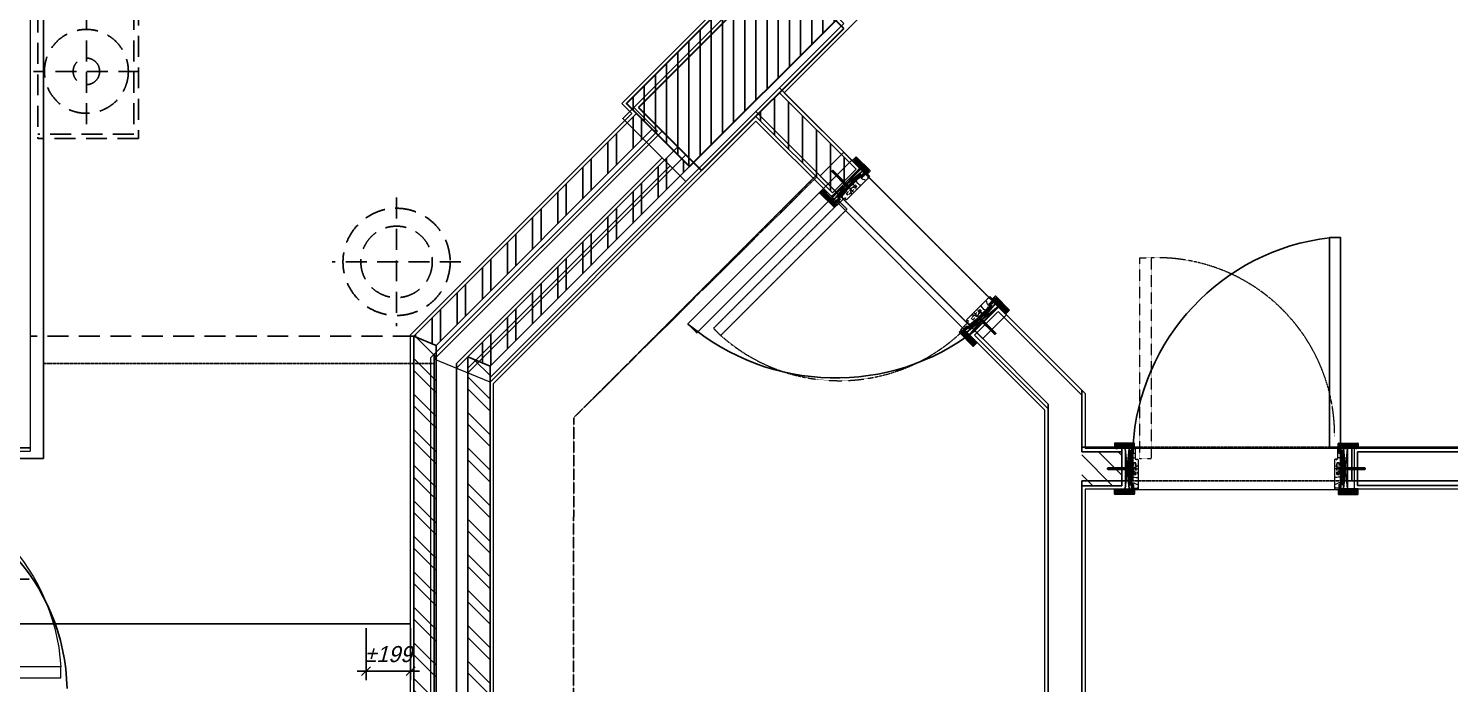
# Model space of a CAD drawing. Header units: millimetres. Extents: x 186805 to 449048, y 2167 to 51540.
# Drawn here: x 411710 to 418075, y 40375 to 43309 of the extents above; entities that cross this region are included whole.
import ezdxf

# ---------------------------------------------------------------- set-up
doc = ezdxf.new("R2010")
doc.units = ezdxf.units.MM
for name, pattern in [('BC$0$HIDDEN2', [0.1875, 0.125, -0.0625]), ('BD$0$DASHDOT2', [0.5, 0.25, -0.125, 0, -0.125]), ('BD$0$HIDDEN', [0.375, 0.25, -0.125]), ('DASHDOT2', [0.5, 0.25, -0.125, 0, -0.125]), ('HIDDEN', [0.375, 0.25, -0.125]), ('HIDDEN2', [0.1875, 0.125, -0.0625])]:
    doc.linetypes.add(name, pattern=pattern)
doc.layers.get('0').update_dxf_attribs({"linetype": 'CONTINUOUS'})
doc.layers.get('Defpoints').update_dxf_attribs({"linetype": 'CONTINUOUS'})
for name, color, linetype, lineweight in [('0-60x60-C', 3, 'CONTINUOUS', 13), ('0-AKL-P1 TILES', 8, 'CONTINUOUS', 13), ('0-akl-plasterline', 9, 'CONTINUOUS', 13), ('3117.NEW ID XR$0$BB$0$A-HATCH', 8, 'CONTINUOUS', 5), ('3117.NEW ID XR$0$BD$0$a-conc', 6, 'CONTINUOUS', 30), ('ARCHITRAVE', 2, 'CONTINUOUS', 13), ('BD$0$a-door', 8, 'CONTINUOUS', 9), ('BD$0$A-EQPM_ABOVE', 8, 'BD$0$DASHDOT2', 5), ('Cabinet', 2, 'CONTINUOUS', 5), ('Countertop', 3, 'CONTINUOUS', 13), ('LINE .05 P.05', 11, 'CONTINUOUS', 5), ('wall', 4, 'CONTINUOUS', 25)]:
    doc.layers.add(name, color=color, linetype=linetype, lineweight=lineweight)
for name, color, linetype in [('0-AKL-P1TILES', 8, 'CONTINUOUS'), ('3117.NEW ID XR$0$a-conc', 140, 'CONTINUOUS'), ('3117.NEW ID XR$0$A-HATCH', 8, 'CONTINUOUS'), ('3117.NEW ID XR$0$BF$0$a-conc', 6, 'CONTINUOUS'), ('A-ABOV', 1, 'HIDDEN2'), ('A-ABOVE DOOR', 1, 'HIDDEN2'), ('A-CONC-BLDG', 6, 'CONTINUOUS'), ('a-door', 4, 'CONTINUOUS'), ('A-EQPM_ABOVE', 1, 'DASHDOT2'), ('a-wall', 140, 'CONTINUOUS'), ('BC-A-ABOV', 8, 'BC$0$HIDDEN2'), ('BC-A-HATCH', 8, 'CONTINUOUS'), ('BC-A-wall', 6, 'CONTINUOUS'), ('BC-dim', 1, 'CONTINUOUS'), ('HATCH', 8, 'CONTINUOUS'), ('STEEL', 8, 'CONTINUOUS')]:
    doc.layers.add(name, color=color, linetype=linetype)
doc.styles.add('SITE SURVEY ROOM$0$SITE SURVEY ROOM$0$GEN-2F-FL-01-7$0$GEN-2F-FL-01-6$0$ELYSEE-STAR-2F-LAYOUT-FINAL-(REV-5)$0$ELYSEE-STAR-2F-LAYOUT-FINAL$0$STYLE1', font='archd.shx', dxfattribs={"oblique": 15})
doc.dimstyles.new('STANDARD-1', dxfattribs={"dimscale": 40, "dimtxt": 1.8, "dimasz": 1, "dimexe": 1, "dimexo": 0.5, "dimgap": 1, "dimtad": 1, "dimdec": 0, "dimrnd": 0.1, "dimzin": 3, "dimdsep": 46, "dimtxsty": 'SITE SURVEY ROOM$0$SITE SURVEY ROOM$0$GEN-2F-FL-01-7$0$GEN-2F-FL-01-6$0$ELYSEE-STAR-2F-LAYOUT-FINAL-(REV-5)$0$ELYSEE-STAR-2F-LAYOUT-FINAL$0$STYLE1', "dimblk": 'SITE SURVEY ROOM$0$SITE SURVEY ROOM$0$GEN-2F-FL-01-7$0$GEN-2F-FL-01-6$0$ELYSEE-STAR-2F-LAYOUT-FINAL-(REV-5)$0$ELYSEE-STAR-2F-LAYOUT-FINAL$0$_OBLIQUE', "dimcen": 2, "dimclrd": 1, "dimclre": 1, "dimclrt": 3, "dimadec": 0, "dimazin": 0, "dimtfac": 1, "dimtdec": 0, "dimtix": 1, "dimtmove": 2, "dimatfit": 3, "dimldrblk": 'ARCHTICK', "dimfxl": 1, "dimtolj": 1, "dimtzin": 3, "dimarcsym": 0})
pattern_1 = [(270, (-189031.63, 11508.82), (-112.5, -2e-14), []), (270, (-188994.13, 11471.32), (-112.5, -2e-14), [])]

# ---------------------------------------------------------------- blocks, each defined once
blk = doc.blocks.new('A$C7C4A1575')
at = {"layer": 'A-ABOV', "color": 8}
blk.add_line((35495.1, 9723.8), (37245.1, 9723.8), dxfattribs=at)
at = {"layer": 'A-ABOVE DOOR', "color": 8}
for p, q in [((31386, 10248.7), (32416, 10248.7)), ((32416, 10098.7), (31386, 10098.7)), ((33038.2, 9612.4), (33766.5, 8884.1)), ((33660.5, 8778), (32932.1, 9506.4))]:
    blk.add_line(p, q, dxfattribs=at)
at = {"layer": 'A-CONC-BLDG', "color": 8}
blk.add_lwpolyline([(33661.2, 8202), (33944.1, 7919.2), (34651.2, 8626.3), (34368.3, 8909.2)], close=True, dxfattribs=at)
at = {"layer": 'a-door', "color": 8}
for p, q in [((32366, 10098.7), (32366, 10248.7)), ((32366, 10248.7), (32416, 10248.7))]:
    blk.add_line(p, q, dxfattribs=at)
for points in [[(31386, 10098.7), (31436, 10098.7), (31436, 10248.7), (31386, 10248.7)], [(32416, 10098.7), (32366, 10098.7)], [(33038.2, 9612.4), (33073.6, 9577.1), (32967.5, 9471), (32932.1, 9506.4)], [(33766.5, 8884.1), (33731.2, 8919.5), (33625.1, 8813.4), (33660.5, 8778)]]:
    blk.add_lwpolyline(points, dxfattribs=at)
for points in [[(31436, 10098.7), (31436, 9160.4), (31486, 9160.4), (31486, 10098.7)], [(33731.2, 8919.5), (34358.7, 9547), (34319, 9586.8), (33691.4, 8959.2)]]:
    blk.add_lwpolyline(points, close=True, dxfattribs=at)
at = {"layer": 'a-door', "color": 8, "lineweight": -3}
blk.add_arc((38049, 11195.9), 909.6, 181.00432, 266.60367, dxfattribs=at)
at = {"layer": 'a-door', "color": 8}
for centre, radius, start, end in [((31367.9, 10153.4), 999.6, 276.78561, 356.86626), ((33697.4, 8762.5), 1026.1, 49.87395, 127.44696)]:
    blk.add_arc(centre, radius, start, end, dxfattribs=at)
at = {"layer": 'a-wall', "color": 8}
for p, q in [((35345.1, 9744.5), (35345.1, 14200)), ((35395.1, 9723.8), (35395.1, 14200)), ((32595.1, 10248.7), (32595.1, 11350)), ((35495.1, 9682.4), (35495.1, 11350)), ((32745.1, 11300), (32745.1, 9905.5)), ((31386, 10248.7), (30546, 10248.7)), ((31386, 10098.7), (31386, 10248.7)), ((32416, 10248.7), (32595.1, 10248.7)), ((32416, 10098.7), (32416, 10248.7)), ((37995.1, 10150), (37245.1, 10150)), ((37245.1, 10150), (37245.1, 5600)), ((30608.1, 10098.7), (31386, 10098.7)), ((32416, 10098.7), (32595.1, 10098.7)), ((32595.1, 9843.4), (32595.1, 10098.7)), ((32745.1, 9905.5), (33038.2, 9612.4)), ((32932.1, 9506.4), (32595.1, 9843.4)), ((34368.3, 8909.2), (35245.1, 9785.9)), ((34439, 8838.4), (35345.1, 9744.5)), ((34474.4, 8803.1), (35395.1, 9723.8)), ((34545.1, 8732.4), (35495.1, 9682.4)), ((32932.1, 9506.4), (33038.2, 9612.4)), ((33766.5, 8884.1), (33660.5, 8778)), ((33766.5, 8884.1), (34054.9, 8595.7)), ((33948.8, 8489.7), (33660.5, 8778))]:
    blk.add_line(p, q, dxfattribs=at)
blk.add_lwpolyline([(35245.1, 14200), (35245.1, 11400), (34675.1, 11400), (34675.1, 11300), (35245.1, 11300), (35245.1, 9785.9)], dxfattribs=at)
blk = doc.blocks.new('A$C32DD6ECA')
at = {"layer": '0-60x60-C', "color": 16, "xscale": 0.04183124983683228, "yscale": 0.04183124983683228, "zscale": 0.04183124983683228, "rotation": 180}
blk.add_blockref('A$C7C4A1575', (4397.08, 2202.64), dxfattribs=at)
blk = doc.blocks.new('AR 80')
at = {"layer": 'HATCH'}
h = blk.add_hatch(dxfattribs=at)
h.set_pattern_fill('ANSI31', color=256, scale=10, style=0)
h.set_pattern_definition([(45, (-12340.925, 32530.051), (-0.883883476, 0.883883476), [])])
h.paths.add_polyline_path([(4, 38, 0.414214), (2, 40), (0, 40), (0, 0), (4, 0)])
at = {"color": 8, "lineweight": 0}
for p, q in [((-68, 22), (-68, 35)), ((-65, 25), (-65, 35)), ((-62, 25), (-62, 35)), ((-59, 25), (-59, 35)), ((-56, 25), (-56, 35)), ((-53, 25), (-53, 35)), ((-50, 25), (-50, 35)), ((-47, 25), (-47, 35)), ((-44, 25), (-44, 35)), ((-41, 25), (-41, 35)), ((-38, 25), (-38, 35)), ((-35, 25), (-35, 35)), ((-32, 25), (-32, 35)), ((-29, 25), (-29, 35)), ((-26, 25), (-26, 35)), ((-23, 25), (-23, 35)), ((-20, 25), (-20, 35)), ((-17, 25), (-17, 35)), ((-14, 25), (-14, 35)), ((-11, 25), (-11, 35)), ((-8, 22), (-8, 35))]:
    blk.add_line(p, q, dxfattribs=at)
for points in [[(-76, 37.1), (-74.7, 38.3), (-72, 39.1), (-69.7, 40)], [(-54.9, 35), (-54.4, 37.7), (-50.8, 38.9), (-47.7, 40)], [(-48.5, 35), (-48, 37.7), (-44.4, 38.9), (-41.3, 40)], [(-40.5, 35), (-39.9, 37.7), (-36.4, 38.9), (-33.3, 40)], [(-31.9, 35), (-31.4, 37.7), (-27.8, 38.9), (-24.8, 40)], [(-24.8, 35), (-24.2, 37.7), (-20.7, 38.9), (-17.6, 40)], [(-18.2, 35), (-17.1, 37.4), (-13.7, 38.7), (-10.9, 40)], [(-9.1, 35), (-7.8, 37.1), (-4.1, 37.5), (0, 38)]]:
    blk.add_open_spline(points, degree=3, dxfattribs=at)
for points, knots in [([(-76, 26.2), (-75.6, 26.5), (-74.7, 27.4), (-75.2, 29.2), (-75.8, 30.2), (-76, 30.5)], [6.729778, 6.729778, 6.729778, 6.729778, 8.215768, 10.688327, 11.549207, 11.549207, 11.549207, 11.549207]), ([(-74.9, 22), (-74.2, 24.5), (-73.4, 27.1), (-71.1, 28.2), (-71, 28.3)], [0, 0, 0, 0, 7.053165, 7.433194, 7.433194, 7.433194, 7.433194]), ([(-66.3, 35), (-66.3, 35.4), (-66, 37.6), (-64.2, 38.9), (-62.7, 40)], [16.853998, 16.853998, 16.853998, 16.853998, 17.952207, 23.173431, 23.173431, 23.173431, 23.173431]), ([(-59.6, 35), (-59.7, 35.2), (-60.3, 36.4), (-62.6, 39.2), (-58.5, 39.7), (-55.6, 40)], [12.972853, 12.972853, 12.972853, 12.972853, 13.668774, 16.268313, 22.1908, 22.1908, 22.1908, 22.1908])]:
    blk.add_open_spline(points, degree=3, knots=knots, dxfattribs=at)
at = {"layer": 'ARCHITRAVE'}
for p, q in [((-76, 38), (-76, 22)), ((-76, 22), (-66, 22)), ((0, 40), (-74, 40)), ((-71, 22), (-71, 35)), ((-71, 35), (-5, 35)), ((-66, 22), (-66, 25)), ((-66, 25), (-10, 25)), ((-10, 25), (-10, 22)), ((-10, 22), (0, 22)), ((-5, 35), (-5, 22)), ((-5, 22), (-5, 35)), ((0, 22), (0, 40))]:
    blk.add_line(p, q, dxfattribs=at)
blk.add_lwpolyline([(0, 0), (4, 0), (4, 38, 0.414214), (2, 40), (0, 40)], format="xyb", close=True, dxfattribs=at)
blk.add_arc((-74, 38), 2, 90, 180, dxfattribs=at)
blk = doc.blocks.new('MB')
at = {"layer": 'STEEL'}
h = blk.add_hatch(dxfattribs=at)
h.set_pattern_fill('ANSI37', color=256, scale=20, style=0)
h.set_pattern_definition([(45, (-676.0703, -119.304), (-1.767767, 1.767767), []), (135, (-676.0703, -119.304), (-1.767767, -1.767767), [])])
edge = h.paths.add_edge_path()
edge.add_arc((2.5, 18.4), 2.5, 0, 180)
edge.add_arc((2.5, 18.4), 2.5, 0, 180, ccw=False)
edge = h.paths.add_edge_path()
edge.add_arc((2.5, -18.4), 2.5, 180, 360)
edge.add_line((5, 18.4), (5, -18.4))
edge.add_line((0, 18.4), (0, -18.4))
for p, q in [((0, 18.4), (0, -18.4)), ((5, 18.4), (5, -18.4))]:
    blk.add_line(p, q, dxfattribs=at)
for centre, start, end in [((2.5, 18.4), 0, 180), ((2.5, 18.4), 0, 180), ((2.5, -18.4), 180, 0)]:
    blk.add_arc(centre, 2.5, start, end, dxfattribs=at)
blk = doc.blocks.new('WP.2')
at = {"lineweight": 0}
h = blk.add_hatch(dxfattribs=at)
h.set_pattern_fill('LINE', color=8, scale=25, angle=90, style=0)
h.set_pattern_definition([(270, (1452.1806, -38810.5845), (3.125, -6e-16), [])])
h.paths.add_polyline_path([(18.4, 2.1), (18.4, -1.9), (67.5, -1.9), (67.5, 2.1)])
h = blk.add_hatch(dxfattribs=at)
h.set_pattern_fill('LINE', color=8, scale=25, angle=90, style=0)
h.set_pattern_definition([(270, (1477.088, -38810.5845), (3.125, -6e-16), [])])
h.paths.add_polyline_path([(43.3, 2.1), (43.3, -1.9), (92.4, -1.9), (92.4, 2.1)])
for p, q in [((-4.5, 4.5), (-4.5, -4.5)), ((-3.3, 4.5), (-4.5, 4.5)), ((-1, 6.5), (-2.3, 6.5)), ((-2.3, 6.5), (-2.3, -6.5)), ((-2.3, -3.5), (-2.3, 3.5)), ((0, -5.5), (0, 5.5)), ((94.6, 4), (0, 4)), ((94.6, 4), (96.6, 2)), ((96.6, -2), (96.6, 2)), ((-3.3, -4.5), (-4.5, -4.5)), ((-1, -6.5), (-2.3, -6.5)), ((94.6, -4), (0, -4)), ((96.6, -2), (94.6, -4))]:
    blk.add_line(p, q)
at = {"color": 8, "lineweight": 0}
for p, q in [((90.4, 2.1), (-2.3, 2.1)), ((7, -1.9), (7, 2.1)), ((18.4, -1.9), (18.4, 2.1)), ((96.3, 0.1), (90.4, 2.1)), ((96.3, 0.1), (90.4, -1.9)), ((90.4, -1.9), (-2.3, -1.9))]:
    blk.add_line(p, q, dxfattribs=at)
for centre, start, end in [((-3.3, 3.5), 0, 90), ((-1, 5.5), 0, 90), ((-3.3, -3.5), 270, 0), ((-1, -5.5), 270, 0)]:
    blk.add_arc(centre, 1, start, end)
blk = doc.blocks.new('FR 185')
at = {"layer": 'ARCHITRAVE'}
for p, q in [((0, 152), (0, 185)), ((0, 185), (5, 185)), ((2.5, 152), (0, 152)), ((0, 114), (0, 147)), ((0, 147), (2.5, 147)), ((2.5, 147), (2.5, 152)), ((5, 185), (5, 161)), ((5, 161), (9, 161)), ((9, 161), (9, 185)), ((9, 185), (15, 185)), ((17, 183), (17, 137)), ((19, 135), (20.8, 135)), ((20.8, 135), (20.8, 134)), ((20.8, 134), (20.8, 132)), ((22.9, 132), (20.8, 132)), ((22.9, 135), (22.9, 133)), ((22.9, 135), (28, 135)), ((22.9, 133), (22.9, 132)), ((30, 133), (30, 2)), ((2.5, 114), (0, 114)), ((0, 76), (0, 109)), ((0, 109), (2.5, 109)), ((0, 92.5), (30, 92.5)), ((2.5, 76), (0, 76)), ((0, 38), (0, 71)), ((0, 71), (2.5, 71)), ((2.5, 109), (2.5, 114)), ((2.5, 71), (2.5, 76)), ((2.5, 38), (0, 38)), ((0, 33), (2.5, 33)), ((0, 0), (0, 33)), ((5, 0), (0, 0)), ((2.5, 33), (2.5, 38)), ((9, 24), (5, 24)), ((5, 24), (5, 0)), ((9, 0), (9, 24)), ((28, 0), (9, 0))]:
    blk.add_line(p, q, dxfattribs=at)
for centre, start, end in [((15, 183), 0, 90), ((19, 137), 180, 270), ((28, 133), 0, 90), ((28, 2), 270, 0)]:
    blk.add_arc(centre, 2, start, end, dxfattribs=at)
at = {"layer": 'HATCH', "linetype": 'HIDDEN', "ltscale": 50}
blk.add_lwpolyline([(10, 66), (20, 66), (20, 119), (10, 119)], close=True, dxfattribs=at)
at = {"layer": 'HATCH', "color": 8, "lineweight": 0}
for points in [[(0, 145.1), (0.9, 145.7), (1.6, 146.3), (2.1, 147)], [(9, 181.8), (10.4, 182.4), (14.3, 182.8), (17, 183.2)], [(9, 162.2), (10.9, 162.2), (13.4, 161.7), (17, 160.5)]]:
    blk.add_open_spline(points, degree=3, dxfattribs=at)
for points, knots in [([(0.2, 169), (1.5, 169.2), (4.3, 169.8), (4.8, 173), (5, 174.9)], [16.677849, 16.677849, 16.677849, 16.677849, 20.444591, 25.674476, 25.674476, 25.674476, 25.674476]), ([(1.7, 114), (3, 123.9), (2.3, 138.9), (6.5, 141.6), (17, 142.3)], [21.11247, 21.11247, 21.11247, 21.11247, 29.282517, 36.516734, 36.516734, 36.516734, 36.516734]), ([(2.5, 147.6), (3.4, 149.3), (3.6, 154.4), (4.9, 160.3), (5.5, 161)], [24.448282, 24.448282, 24.448282, 24.448282, 29.282517, 31.771123, 31.771123, 31.771123, 31.771123]), ([(0, 69.9), (5.2, 69.9), (27, 69.3), (1.2, 89.9), (10.3, 97.7), (23.8, 101.8), (30, 108.9)], [17.582384, 17.582384, 17.582384, 17.582384, 24.42839, 39.116387, 51.192819, 58.056181, 58.056181, 58.056181, 58.056181]), ([(30, 67.9), (29.1, 70.3), (27.7, 74.6), (29.1, 77.9), (30, 79.2)], [45.966035, 45.966035, 45.966035, 45.966035, 52.580466, 57.160135, 57.160135, 57.160135, 57.160135]), ([(0, 50.4), (2, 52.3), (7.3, 56.3), (24.4, 52.6), (30, 53.6)], [3.517357, 3.517357, 3.517357, 3.517357, 11.518318, 23.39652, 23.39652, 23.39652, 23.39652]), ([(0, 22.8), (1.4, 24), (6.3, 35.7), (24.6, 19.7), (29.3, 23.3), (30, 24.2)], [3.647377, 3.647377, 3.647377, 3.647377, 8.750932, 20.979392, 23.961522, 23.961522, 23.961522, 23.961522]), ([(0, 2.4), (0.5, 3), (1.6, 3.9), (3.8, 4.4), (5, 4.5)], [7.717154, 7.717154, 7.717154, 7.717154, 10.30222, 12.466442, 12.466442, 12.466442, 12.466442]), ([(9, 4.7), (14.5, 4.9), (26.1, 4.4), (29.1, 9), (30, 11.1)], [14.688506, 14.688506, 14.688506, 14.688506, 23.088852, 29.1522, 29.1522, 29.1522, 29.1522])]:
    blk.add_open_spline(points, degree=3, knots=knots, dxfattribs=at)
blk = doc.blocks.new('FR 195')
at = {"layer": 'ARCHITRAVE'}
for p, q in [((0, 160), (0, 195)), ((0, 195), (5, 195)), ((5, 195), (5, 171)), ((9, 171), (9, 195)), ((9, 195), (15, 195)), ((17, 193), (17, 147)), ((2.5, 160), (0, 160)), ((0, 120), (0, 155)), ((0, 155), (2.5, 155)), ((2.5, 155), (2.5, 160)), ((5, 171), (9, 171)), ((19, 145), (20.8, 145)), ((20.8, 145), (20.8, 144)), ((20.8, 144), (20.8, 142)), ((22.9, 142), (20.8, 142)), ((22.9, 145), (22.9, 143)), ((22.9, 145), (28, 145)), ((22.9, 143), (22.9, 142)), ((30, 143), (30, 1.5)), ((2.5, 120), (0, 120)), ((0, 80), (0, 115)), ((0, 115), (2.5, 115)), ((0, 97.5), (30, 97.5)), ((2.5, 80), (0, 80)), ((0, 40), (0, 75)), ((0, 75), (2.5, 75)), ((2.5, 115), (2.5, 120)), ((2.5, 75), (2.5, 80)), ((2.5, 40), (0, 40)), ((0, 35), (2.5, 35)), ((0, -2.5), (0, 35)), ((2.5, 35), (2.5, 40)), ((9, 24), (5, 24)), ((5, 24), (5, -2.5)), ((9, -2.5), (9, 24)), ((5, -2.5), (0, -2.5)), ((28, -2.5), (9, -2.5))]:
    blk.add_line(p, q, dxfattribs=at)
for centre, radius, start, end in [((15, 193), 2, 0, 90), ((19, 147), 2, 180, 270), ((28, 143), 2, 0, 90), ((24.5, 1.7), 5.47, 309.27256, 2.80246)]:
    blk.add_arc(centre, radius, start, end, dxfattribs=at)
at = {"layer": 'HATCH', "linetype": 'HIDDEN', "ltscale": 50}
blk.add_lwpolyline([(10, 70), (20, 70), (20, 125), (10, 125)], close=True, dxfattribs=at)
at = {"layer": 'HATCH', "color": 8, "lineweight": 0}
for points in [[(9, 191.8), (10.4, 192.4), (14.3, 192.8), (17, 193.2)], [(0, 153.1), (0.9, 153.7), (1.6, 154.3), (2.1, 155)], [(9, 172.2), (10.9, 172.2), (13.4, 171.7), (17, 170.5)]]:
    blk.add_open_spline(points, degree=3, dxfattribs=at)
for points, knots in [([(0.2, 179), (1.5, 179.2), (4.3, 179.8), (4.8, 183), (5, 184.9)], [16.677849, 16.677849, 16.677849, 16.677849, 20.444591, 25.674476, 25.674476, 25.674476, 25.674476]), ([(1.7, 120), (3, 129.9), (2.3, 146.9), (6.5, 149.6), (17, 152.3)], [21.11247, 21.11247, 21.11247, 21.11247, 29.282517, 36.516734, 36.516734, 36.516734, 36.516734]), ([(2.5, 155.6), (3.4, 157.3), (3.6, 162.4), (4.9, 170.3), (5.5, 171)], [24.448282, 24.448282, 24.448282, 24.448282, 29.282517, 31.771123, 31.771123, 31.771123, 31.771123]), ([(0, 73.9), (5.2, 73.9), (27, 73.3), (1.2, 93.9), (10.3, 102.7), (23.8, 106.8), (30, 114.9)], [17.582384, 17.582384, 17.582384, 17.582384, 24.42839, 39.116387, 51.192819, 58.056181, 58.056181, 58.056181, 58.056181]), ([(30, 71.9), (29.1, 74.3), (27.7, 78.6), (29.1, 81.9), (30, 83.2)], [45.966035, 45.966035, 45.966035, 45.966035, 52.580466, 57.160135, 57.160135, 57.160135, 57.160135]), ([(0, 52.4), (2, 54.3), (7.3, 58.3), (24.4, 54.6), (30, 55.6)], [3.517357, 3.517357, 3.517357, 3.517357, 11.518318, 23.39652, 23.39652, 23.39652, 23.39652]), ([(0, 22.8), (1.4, 24), (6.3, 35.7), (24.6, 19.7), (29.3, 23.3), (30, 24.2)], [3.647377, 3.647377, 3.647377, 3.647377, 8.750932, 20.979392, 23.961522, 23.961522, 23.961522, 23.961522]), ([(0, -0.1), (0.5, 0.5), (1.6, 1.4), (3.8, 1.9), (5, 2)], [7.717154, 7.717154, 7.717154, 7.717154, 10.30222, 12.466442, 12.466442, 12.466442, 12.466442]), ([(9, 2.2), (14.5, 2.4), (26.1, 1.9), (29.1, 6.5), (30, 11.1)], [14.688506, 14.688506, 14.688506, 14.688506, 23.088852, 29.1522, 29.1522, 29.1522, 29.1522])]:
    blk.add_open_spline(points, degree=3, knots=knots, dxfattribs=at)
blk = doc.blocks.new('A$C5C977968')
at = {"layer": 'HATCH'}
h = blk.add_hatch(dxfattribs=at)
h.set_pattern_fill('ANSI31', color=256, scale=20, style=0)
h.set_pattern_definition([(270, (-35087.8442, 72736.9795), (-2.5, -2e-11), [])])
edge = h.paths.add_edge_path()
edge.add_line((2447.6, 13084.7), (2440.6, 13091.8))
edge.add_line((2440.6, 13091.8), (2474.9, 13126.1))
edge.add_ellipse((2476.7, 13124.4), major_axis=(-1.77, 1.77), ratio=1, start_angle=0.70705, end_angle=180)
edge.add_line((2478.5, 13122.6), (2504.5, 13148.7))
edge.add_ellipse((2502.7, 13150.4), major_axis=(-1.77, 1.77), ratio=1, start_angle=180, end_angle=359.29295)
edge.add_line((2501, 13152.2), (2542.4, 13193.6))
edge.add_line((2542.4, 13193.6), (2549.4, 13186.5))
edge.add_line((2549.4, 13186.5), (2447.6, 13084.7))
h = blk.add_hatch(dxfattribs=at)
h.set_pattern_fill('ANSI31', color=256, scale=20, style=0)
h.set_pattern_definition([(180, (62679.73, -25030.5946), (2e-11, -2.5), [])])
edge = h.paths.add_edge_path()
edge.add_line((3034.5, 12497.8), (3027.5, 12504.9))
edge.add_line((3027.5, 12504.9), (3129.3, 12606.7))
edge.add_line((3129.3, 12606.7), (3136.3, 12599.6))
edge.add_line((3136.3, 12599.6), (3095, 12558.3))
edge.add_ellipse((3093.2, 12560), major_axis=(1.77, 1.77), ratio=1, start_angle=270.70705, end_angle=450)
edge.add_line((3091.4, 12561.8), (3065.4, 12535.7))
edge.add_ellipse((3067.1, 12533.9), major_axis=(1.77, 1.77), ratio=1, start_angle=90, end_angle=269.29295)
edge.add_line((3068.9, 12532.2), (3034.5, 12497.8))
h = blk.add_hatch(dxfattribs=at)
h.set_pattern_fill('ANSI31', color=256, scale=20, style=0)
h.set_pattern_definition([(135, (76395.1907, -1832.9482), (1.76776695, 1.76776695), [])])
h.paths.add_polyline_path([(3748.8, 11855, 0.993849), (3753.8, 11855.1), (3753.8, 11891.9, 0.993849), (3748.8, 11891.9), (3748.8, 11955.5), (3758.8, 11955.5), (3758.8, 11933), (3758.8, 11801.5), (3748.8, 11801.5)])
h = blk.add_hatch(dxfattribs=at)
h.set_pattern_fill('ANSI31', color=256, scale=20, style=0)
h.set_pattern_definition([(45, (-67937.655, -1832.9482), (-1.76776695, 1.76776695), [])])
h.paths.add_polyline_path([(4708.8, 11855, -0.993849), (4703.8, 11855.1), (4703.8, 11891.9, -0.993849), (4708.8, 11891.9), (4708.8, 11955.5), (4698.8, 11955.5), (4698.8, 11933), (4698.8, 11801.5), (4708.8, 11801.5)])
at = {"layer": '0-akl-plasterline'}
for p, q in [((5617.3, 16970.6), (2204.1, 13557.4)), ((1530.2, 13491.6), (2187.8, 14149.2)), ((2546.9, 13214.5), (2204.1, 13557.4)), ((2077, 13430.3), (901.8, 12255.1)), ((1636.3, 13385.5), (1530.2, 13491.6)), ((2419.8, 13087.4), (2077, 13430.3)), ((621.8, 12371), (1636.3, 13385.5)), ((2546.9, 13214.5), (2419.6, 13087.3)), ((2419.8, 13087.4), (2546.9, 13214.5)), ((3035, 12472.2), (3162.1, 12599.3)), ((3035, 12472.2), (3162.1, 12599.3)), ((3551.8, 12209.7), (3162.1, 12599.3)), ((3371.8, 12135.5), (3035, 12472.2)), ((621.8, 10712.2), (621.8, 12371)), ((901.8, 10792.2), (901.8, 12255.1)), ((3551.8, 12209.7), (3551.8, 11963.5)), ((3371.8, 10792.2), (3371.8, 12135.5)), ((3730.8, 11963.5), (3551.8, 11963.5)), ((3730.8, 11963.5), (3730.8, 11782.5)), ((5517.5, 11963.5), (4756.9, 11963.5)), ((4756.9, 11963.5), (4756.9, 11783.5)), ((3730.8, 11782.5), (3551.8, 11782.5)), ((3551.8, 11782.5), (3551.8, 10712.2)), ((4756.9, 11783.5), (5592.1, 11783.5))]:
    blk.add_line(p, q, dxfattribs=at)
at = {"layer": '3117.NEW ID XR$0$a-conc'}
for p, q in [((2187.8, 14128), (1551.4, 13491.6)), ((1834.3, 13208.8), (2470.7, 13845.2)), ((1551.4, 13491.6), (1834.3, 13208.8))]:
    blk.add_line(p, q, dxfattribs=at)
at = {"layer": '3117.NEW ID XR$0$A-HATCH'}
for p, q in [((2160.6, 13535.1), (2160.6, 13367.8)), ((2223.1, 13517.1), (2223.1, 13305.3)), ((2098.1, 13472.6), (2098.1, 13430.3)), ((2285.6, 13454.6), (2285.6, 13242.8)), ((2348.1, 13392.1), (2348.1, 13180.3)), ((2410.6, 13329.6), (2410.6, 13117.8)), ((2473.1, 13267.1), (2473.1, 13162))]:
    blk.add_line(p, q, dxfattribs=at)
at = {"layer": '3117.NEW ID XR$0$BB$0$A-HATCH'}
for p, q in [((886.8, 12261.3), (636.8, 12364.8)), ((3536.8, 11935.1), (3674.4, 11797.5)), ((3611.8, 11948.5), (3715.8, 11844.5)), ((3700.2, 11948.5), (3715.8, 11932.9)), ((3536.8, 11846.8), (3586, 11797.5))]:
    blk.add_line(p, q, dxfattribs=at)
at = {"layer": '3117.NEW ID XR$0$BD$0$a-conc'}
for p, q in [((2187.8, 14128), (1551.4, 13491.6)), ((2470.7, 13845.2), (2187.8, 14128)), ((1834.3, 13208.8), (2470.7, 13845.2)), ((1551.4, 13491.6), (1834.3, 13208.8))]:
    blk.add_line(p, q, dxfattribs=at)
at = {"layer": '3117.NEW ID XR$0$BF$0$a-conc'}
for p, q in [((2187.8, 14128), (1551.4, 13491.6)), ((2470.7, 13845.2), (2187.8, 14128)), ((1834.3, 13208.8), (2470.7, 13845.2)), ((1551.4, 13491.6), (1834.3, 13208.8))]:
    blk.add_line(p, q, dxfattribs=at)
at = {"layer": 'A-EQPM_ABOVE'}
for p, q in [((1261.8, 12101.9), (2344.1, 13184.3)), ((1259.8, 10792.2), (1261.8, 12101.9))]:
    blk.add_line(p, q, dxfattribs=at)
at = {"layer": 'a-wall'}
for p, q in [((2525.7, 13214.5), (2182.9, 13557.4)), ((2419.8, 13108.6), (2077, 13451.5)), ((636.8, 12364.8), (1657.5, 13385.5)), ((736.8, 12323.4), (1728.2, 13314.8)), ((786.8, 12302.7), (1763.5, 13279.5)), ((886.8, 12261.3), (1834.3, 13208.8)), ((2419.8, 13108.6), (2525.7, 13214.5)), ((3056.2, 12472.2), (3160, 12576)), ((3536.8, 12203.4), (3162.1, 12578.1)), ((3386.8, 12141.7), (3056.2, 12472.2)), ((636.8, 10697.2), (636.8, 12364.8)), ((636.8, 10697.2), (636.8, 12364.8)), ((736.8, 7847.2), (736.8, 12323.4)), ((786.8, 7847.5), (786.8, 12302.7)), ((786.8, 7847.5), (786.8, 12302.7)), ((886.8, 10777.2), (886.8, 12261.3)), ((3536.8, 12203.4), (3536.8, 11948.5)), ((3386.8, 10777.2), (3386.8, 12137.1)), ((3715.8, 11948.5), (3536.8, 11948.5)), ((3715.8, 11948.5), (3536.8, 11948.5)), ((3715.8, 11948.5), (3536.8, 11948.5)), ((3715.8, 11948.5), (3536.8, 11948.5)), ((3715.8, 11948.5), (3715.8, 11797.5)), ((4771.9, 11948.5), (5523.7, 11948.5)), ((4771.9, 11948.5), (4771.9, 11798.5)), ((3715.8, 11797.5), (3536.8, 11797.5)), ((3536.8, 11797.5), (3536.8, 10697.2)), ((3536.8, 11797.5), (3536.8, 10697.2)), ((4771.9, 11798.5), (5585.9, 11798.5))]:
    blk.add_line(p, q, dxfattribs=at)
at = {"layer": 'ARCHITRAVE'}
for p, q in [((2447.6, 13084.7), (2549.4, 13186.5)), ((2542.4, 13193.6), (2549.4, 13186.5)), ((2546.9, 13214.5), (3162.1, 12599.3)), ((2419.8, 13087.4), (3035, 12472.2)), ((2440.6, 13091.8), (2447.6, 13084.7)), ((3027.5, 12504.9), (3129.3, 12606.7)), ((3136.3, 12599.6), (3129.3, 12606.7)), ((3034.5, 12497.8), (3027.5, 12504.9)), ((4756.9, 11963.5), (3730.8, 11963.5)), ((3748.8, 11955.5), (3758.8, 11955.5)), ((3758.8, 11955.5), (3758.8, 11801.5)), ((4708.8, 11955.5), (4698.8, 11955.5)), ((4698.8, 11955.5), (4698.8, 11801.5)), ((3748.8, 11801.5), (3758.8, 11801.5)), ((3777.3, 11781), (4680.3, 11781)), ((4708.8, 11801.5), (4698.8, 11801.5))]:
    blk.add_line(p, q, dxfattribs=at)
at = {"layer": 'BD$0$a-door', "linetype": 'BD$0$HIDDEN'}
for p, q in [((2453.5, 13067.7), (1887.8, 12502)), ((2485.3, 13035.9), (2453.5, 13067.7)), ((1919.6, 12470.2), (2485.3, 13035.9)), ((3796.9, 11918.1), (3796.9, 12818.1)), ((3796.9, 12818.1), (3847.5, 12818.1)), ((3847.5, 12818.1), (3847.5, 11918.1)), ((1887.8, 12502), (1919.6, 12470.2)), ((3847.5, 11918.1), (3796.9, 11918.1))]:
    blk.add_line(p, q, dxfattribs=at)
for centre, radius, start, end in [((3873.5, 12022.8), 795.6, 359.53159, 91.86887), ((2450.9, 13064.5), 796.8, 228.20432, 315.43182)]:
    blk.add_arc(centre, radius, start, end, dxfattribs=at)
at = {"layer": 'BD$0$A-EQPM_ABOVE'}
blk.add_line((1261.8, 12101.9), (2349.1, 13179.4), dxfattribs=at)
at = {"layer": 'Cabinet'}
for points in [[(2542.4, 13219.1), (2555.1, 13206.3), (2427.8, 13079), (2415.1, 13091.8)], [(3161.8, 12599.6), (3149.1, 12612.4), (3021.8, 12485.1), (3034.5, 12472.3)], [(3730.8, 11783.5), (3748.8, 11783.5), (3748.8, 11963.5), (3730.8, 11963.5)], [(4726.8, 11783.5), (4708.8, 11783.5), (4708.8, 11963.5), (4726.8, 11963.5)]]:
    blk.add_lwpolyline(points, close=True, dxfattribs=at)
at = {"layer": 'Countertop'}
for p, q in [((2524.7, 13269.3), (2508.4, 13253)), ((2508.4, 13253), (2562.2, 13199.3)), ((2588.3, 13208.4), (2527.5, 13269.3)), ((2575.6, 13192.9), (2588.3, 13205.6)), ((2364.9, 13109.5), (2381.2, 13125.7)), ((2381.2, 13125.7), (2415.1, 13091.8)), ((2425.7, 13045.8), (2364.9, 13106.6)), ((2436, 13053.2), (2428.5, 13045.8)), ((3135.6, 12632.9), (3148.4, 12645.6)), ((3195.7, 12565.7), (3142, 12619.4)), ((3151.2, 12645.6), (3212, 12584.8)), ((3212, 12581.9), (3195.7, 12565.7)), ((2996, 12493.2), (2988.6, 12485.8)), ((2988.6, 12483), (3049.4, 12422.1)), ((3068.5, 12438.4), (3034.5, 12472.3)), ((3052.2, 12422.1), (3068.5, 12438.4)), ((3682.8, 11986.5), (3682.8, 11963.5)), ((3770.8, 11988.5), (3684.8, 11988.5)), ((3772.8, 11966), (3772.8, 11986.5)), ((4684.8, 11966), (4684.8, 11986.5)), ((4686.8, 11988.5), (4772.8, 11988.5)), ((4774.8, 11986.5), (4774.8, 11963.5)), ((3682.8, 11783.5), (3758.8, 11783.5)), ((3682.8, 11760.5), (3682.8, 11783.5)), ((3772.8, 11781), (3772.8, 11760.5)), ((4684.8, 11781), (4684.8, 11760.5)), ((4774.8, 11783.5), (4698.8, 11783.5)), ((4774.8, 11760.5), (4774.8, 11783.5)), ((3770.8, 11758.5), (3684.8, 11758.5)), ((4686.8, 11758.5), (4772.8, 11758.5))]:
    blk.add_line(p, q, dxfattribs=at)
for centre, start, end in [((2526.1, 13267.8), 45, 135), ((2586.9, 13207), 315, 45), ((2366.3, 13108), 135, 225), ((2427.1, 13047.2), 225, 315), ((3149.8, 12644.2), 45, 135), ((3210.6, 12583.4), 315, 45), ((2990, 12484.4), 135, 225), ((3050.8, 12423.6), 225, 315), ((3684.8, 11986.5), 90, 180), ((3770.8, 11986.5), 0, 90), ((4686.8, 11986.5), 90, 180), ((4772.8, 11986.5), 0, 90), ((3684.8, 11760.5), 180, 270), ((3770.8, 11760.5), 270, 0), ((4686.8, 11760.5), 180, 270), ((4772.8, 11760.5), 270, 0)]:
    blk.add_arc(centre, 2, start, end, dxfattribs=at)
at = {"layer": 'HATCH'}
for p, q in [((2415.1, 13091.8), (2555.1, 13206.3)), ((2427.8, 13079), (2542.4, 13219.1)), ((2440.6, 13091.8), (2542.4, 13193.6)), ((3034.5, 12472.3), (3149.1, 12612.4)), ((3021.8, 12485.1), (3161.8, 12599.6)), ((3034.5, 12497.8), (3136.3, 12599.6)), ((3748.8, 11963.5), (3730.8, 11783.5)), ((3730.8, 11963.5), (3748.8, 11783.5)), ((3748.8, 11955.5), (3748.8, 11801.5)), ((4708.8, 11963.5), (4726.8, 11783.5)), ((4726.8, 11963.5), (4708.8, 11783.5)), ((4708.8, 11955.5), (4708.8, 11801.5))]:
    blk.add_line(p, q, dxfattribs=at)
for centre, start, end in [((2510.3, 13252.9), 296.06137, 333.93863), ((2511, 13252.2), 296.06137, 333.93863), ((2511.7, 13251.5), 296.06137, 333.93863), ((2512.4, 13250.8), 296.06137, 333.93863), ((2513.1, 13250.1), 296.06137, 333.93863), ((2513.8, 13249.4), 296.06137, 333.93863), ((2514.5, 13248.7), 296.06137, 333.93863), ((2515.2, 13248), 296.06137, 333.93863), ((2515.9, 13247.3), 296.06137, 333.93863), ((2516.6, 13246.6), 296.06137, 333.93863), ((2517.4, 13245.8), 296.06137, 333.93863), ((2381.2, 13123.9), 296.06137, 333.93863), ((2381.9, 13123.2), 296.06137, 333.93863), ((2382.6, 13122.5), 296.06137, 333.93863), ((2383.4, 13121.7), 296.06137, 333.93863), ((2384.1, 13121), 296.06137, 333.93863), ((2384.8, 13120.3), 296.06137, 333.93863), ((2385.5, 13119.6), 296.06137, 333.93863), ((2386.2, 13118.9), 296.06137, 333.93863), ((2386.9, 13118.2), 296.06137, 333.93863), ((2387.6, 13117.5), 296.06137, 333.93863), ((2388.3, 13116.8), 296.06137, 333.93863), ((3188.6, 12574.6), 116.06137, 153.93863), ((3189.3, 12573.9), 116.06137, 153.93863), ((3190, 12573.2), 116.06137, 153.93863), ((3190.7, 12572.5), 116.06137, 153.93863), ((3191.4, 12571.8), 116.06137, 153.93863), ((3192.1, 12571.1), 116.06137, 153.93863), ((3192.8, 12570.4), 116.06137, 153.93863), ((3193.5, 12569.7), 116.06137, 153.93863), ((3194.3, 12568.9), 116.06137, 153.93863), ((3195, 12568.2), 116.06137, 153.93863), ((3195.7, 12567.5), 116.06137, 153.93863), ((3059.6, 12445.6), 116.06137, 153.93863), ((3060.3, 12444.8), 116.06137, 153.93863), ((3061, 12444.1), 116.06137, 153.93863), ((3061.7, 12443.4), 116.06137, 153.93863), ((3062.4, 12442.7), 116.06137, 153.93863), ((3063.1, 12442), 116.06137, 153.93863), ((3063.8, 12441.3), 116.06137, 153.93863), ((3064.5, 12440.6), 116.06137, 153.93863), ((3065.2, 12439.9), 116.06137, 153.93863), ((3065.9, 12439.2), 116.06137, 153.93863), ((3066.6, 12438.5), 116.06137, 153.93863), ((3684.1, 11964.7), 341.06137, 18.93863), ((3685.1, 11964.7), 341.06137, 18.93863), ((3686.1, 11964.7), 341.06137, 18.93863), ((3687.1, 11964.7), 341.06137, 18.93863), ((3688.1, 11964.7), 341.06137, 18.93863), ((3689.1, 11964.7), 341.06137, 18.93863), ((3690.1, 11964.7), 341.06137, 18.93863), ((3691.1, 11964.7), 341.06137, 18.93863), ((3692.1, 11964.7), 341.06137, 18.93863), ((3693.1, 11964.7), 341.06137, 18.93863), ((3694.1, 11964.7), 341.06137, 18.93863), ((4763.4, 11964.7), 161.06137, 198.93863), ((4764.4, 11964.7), 161.06137, 198.93863), ((4765.4, 11964.7), 161.06137, 198.93863), ((4766.4, 11964.7), 161.06137, 198.93863), ((4767.4, 11964.7), 161.06137, 198.93863), ((4768.4, 11964.7), 161.06137, 198.93863), ((4769.4, 11964.7), 161.06137, 198.93863), ((4770.4, 11964.7), 161.06137, 198.93863), ((4771.4, 11964.7), 161.06137, 198.93863), ((4772.4, 11964.7), 161.06137, 198.93863), ((4773.4, 11964.7), 161.06137, 198.93863), ((3684.1, 11782.2), 341.06137, 18.93863), ((3685.1, 11782.2), 341.06137, 18.93863), ((3686.1, 11782.2), 341.06137, 18.93863), ((3687.1, 11782.2), 341.06137, 18.93863), ((3688.1, 11782.2), 341.06137, 18.93863), ((3689.1, 11782.2), 341.06137, 18.93863), ((3690.1, 11782.2), 341.06137, 18.93863), ((3691.1, 11782.2), 341.06137, 18.93863), ((3692.1, 11782.2), 341.06137, 18.93863), ((3693.1, 11782.2), 341.06137, 18.93863), ((3694.1, 11782.2), 341.06137, 18.93863), ((4763.4, 11782.2), 161.06137, 198.93863), ((4764.4, 11782.2), 161.06137, 198.93863), ((4765.4, 11782.2), 161.06137, 198.93863), ((4766.4, 11782.2), 161.06137, 198.93863), ((4767.4, 11782.2), 161.06137, 198.93863), ((4768.4, 11782.2), 161.06137, 198.93863), ((4769.4, 11782.2), 161.06137, 198.93863), ((4770.4, 11782.2), 161.06137, 198.93863), ((4771.4, 11782.2), 161.06137, 198.93863), ((4772.4, 11782.2), 161.06137, 198.93863), ((4773.4, 11782.2), 161.06137, 198.93863)]:
    blk.add_arc(centre, 3.85, start, end, dxfattribs=at)
for name, p, rotation in [('AR 80', (2551.9, 13181.9), 315.0000000005895), ('FR 195', (3143.8, 12621.2), 135.0000000005896), ('WP.2', (3081.9, 12545.2), 315.0000000005895), ('AR 80', (3025, 12509.5), 135.0000000005896), ('WP.2', (3748.8, 11873.5), 180), ('AR 80', (4693.8, 11803), 180)]:
    blk.add_blockref(name, p, dxfattribs=dict(at, rotation=rotation))
at = {"layer": 'HATCH', "extrusion": (0, 0, -1), "zscale": -1}
for name, p, rotation in [('WP.2', (-2487.9, 13139.1), 44.99999999941044), ('FR 195', (-2563.9, 13201), 224.9999999994105), ('AR 80', (-2452.2, 13082.2), 224.9999999994105), ('AR 80', (-3124.7, 12609.2), 44.99999999941044)]:
    blk.add_blockref(name, p, dxfattribs=dict(at, rotation=rotation))
at = {"layer": 'HATCH'}
for name, p in [('AR 80', (3763.8, 11944)), ('FR 185', (3758.8, 11781))]:
    blk.add_blockref(name, p, dxfattribs=at)
at = {"layer": 'HATCH', "xscale": -1}
for name, p in [('FR 185', (4698.8, 11781)), ('AR 80', (4693.8, 11944))]:
    blk.add_blockref(name, p, dxfattribs=at)
at = {"layer": 'HATCH', "xscale": -1, "rotation": 180}
for name, p in [('WP.2', (4708.8, 11873.5)), ('AR 80', (3763.8, 11803))]:
    blk.add_blockref(name, p, dxfattribs=at)
at = {"layer": 'wall', "extrusion": (0, 0, -1), "zscale": -1, "rotation": 224.9999999994105}
blk.add_blockref('MB', (-2488, 13139.2), dxfattribs=at)
at = {"layer": 'wall', "rotation": 135.0000000005896}
blk.add_blockref('MB', (3081.9, 12545.2), dxfattribs=at)
at = {"layer": 'wall'}
blk.add_blockref('MB', (3748.8, 11873.5), dxfattribs=at)
at = {"layer": 'wall', "xscale": -1}
blk.add_blockref('MB', (4708.8, 11873.5), dxfattribs=at)
blk = doc.blocks.new('A$C5934653C')
at = {"layer": 'LINE .05 P.05'}
for p, q in [((17, 966), (17, 1036)), ((167, 1016), (17, 1036)), ((17, 1016), (167, 1036)), ((167, 986), (167, 1036)), ((167, 1016), (17, 1016)), ((117, 966), (17, 966)), ((117, 986), (117, 966)), ((117, 986), (167, 986)), ((172, 986), (160.8, 986)), ((167, 990.8), (167, 980.1)), ((17, 120), (17, 50)), ((117, 120), (17, 120)), ((167, 50), (17, 70)), ((17, 50), (167, 70)), ((17, 70), (167, 70)), ((117, 100), (117, 120)), ((167, 100), (117, 100)), ((167, 50), (167, 100))]:
    blk.add_line(p, q, dxfattribs=at)
for points in [[(184, 1071.3), (176.5, 1086), (169, 1086), (169, 986), (176, 986)], [(0, 1051.3), (7.5, 1066), (15, 1066), (15, 966), (8, 966)], [(167, 936), (167, 986), (1052, 986), (1052, 936)], [(0, 34.9), (7.5, 20.2), (15, 20.2), (15, 120.2), (8, 120.2)], [(184, 14.7), (176.5, 0), (169, 0), (169, 100), (176, 100)]]:
    blk.add_lwpolyline(points, close=True, dxfattribs=at)
blk.add_circle((167, 985.8), 2.95, dxfattribs=at)
blk.add_arc((168.8, 984.6), 884.6, 269.88625, 356.85201, dxfattribs=at)
blk = doc.blocks.new('SITE SURVEY ROOM$0$SITE SURVEY ROOM$0$GEN-2F-FL-01-7$0$GEN-2F-FL-01-6$0$ELYSEE-STAR-2F-LAYOUT-FINAL-(REV-5)$0$ELYSEE-STAR-2F-LAYOUT-FINAL$0$_OBLIQUE')
at = {"color": 0, "linetype": 'ByBlock'}
blk.add_line((-0.5, -0.5), (0.5, 0.5), dxfattribs=at)
blk = doc.blocks.new('*D294')
at = {"layer": 'BC-dim', "color": 1, "lineweight": -2, "transparency": 16777216}
for p, q in [((710351.2, 78121.4), (710184.8, 78121.4)), ((710224.8, 78121.4), (710224.8, 77533.9)), ((710352.5, 77533.9), (710184.8, 77533.9))]:
    blk.add_line(p, q, dxfattribs=at)
at = {"layer": 'Defpoints', "color": 0, "transparency": 16777216}
for p in [(710371.2, 78121.4), (710224.8, 77533.9), (710372.5, 77533.9)]:
    blk.add_point(p, dxfattribs=at)
at = {"layer": 'BC-dim', "color": 1, "lineweight": -2, "transparency": 16777216, "xscale": 40, "yscale": 40, "zscale": 40}
for p, rotation in [((710224.8, 78121.4), 90), ((710224.8, 77533.9), 270)]:
    blk.add_blockref('SITE SURVEY ROOM$0$SITE SURVEY ROOM$0$GEN-2F-FL-01-7$0$GEN-2F-FL-01-6$0$ELYSEE-STAR-2F-LAYOUT-FINAL-(REV-5)$0$ELYSEE-STAR-2F-LAYOUT-FINAL$0$_OBLIQUE', p, dxfattribs=dict(at, rotation=rotation))
at = {"layer": 'BC-dim', "color": 3, "transparency": 16777216, "insert": (710145.4, 77827.7), "char_height": 72, "attachment_point": 5, "rotation": 90, "style": 'SITE SURVEY ROOM$0$SITE SURVEY ROOM$0$GEN-2F-FL-01-7$0$GEN-2F-FL-01-6$0$ELYSEE-STAR-2F-LAYOUT-FINAL-(REV-5)$0$ELYSEE-STAR-2F-LAYOUT-FINAL$0$STYLE1'}
blk.add_mtext('\\A1;{\\Farchd.shx;EQ}', dxfattribs=at)
blk = doc.blocks.new('_ArchTick')
at = {"color": 0, "linetype": 'ByBlock', "const_width": 0.15}
blk.add_lwpolyline([(-0.5, -0.5), (0.5, 0.5)], dxfattribs=at)
blk = doc.blocks.new('*D295')
at = {"layer": 'BC-dim', "color": 1, "lineweight": -2, "transparency": 16777216}
for p, q in [((710352.5, 78708.8), (710184.8, 78708.8)), ((710224.8, 78121.4), (710224.8, 78708.8)), ((710351.2, 78121.4), (710184.8, 78121.4))]:
    blk.add_line(p, q, dxfattribs=at)
at = {"layer": 'Defpoints', "color": 0, "transparency": 16777216}
for p in [(710224.8, 78708.8), (710372.5, 78708.8), (710371.2, 78121.4)]:
    blk.add_point(p, dxfattribs=at)
at = {"layer": 'BC-dim', "color": 1, "lineweight": -2, "transparency": 16777216, "xscale": 40, "yscale": 40, "zscale": 40}
for p, rotation in [((710224.8, 78708.8), 90), ((710224.8, 78121.4), 270)]:
    blk.add_blockref('SITE SURVEY ROOM$0$SITE SURVEY ROOM$0$GEN-2F-FL-01-7$0$GEN-2F-FL-01-6$0$ELYSEE-STAR-2F-LAYOUT-FINAL-(REV-5)$0$ELYSEE-STAR-2F-LAYOUT-FINAL$0$_OBLIQUE', p, dxfattribs=dict(at, rotation=rotation))
at = {"layer": 'BC-dim', "color": 3, "transparency": 16777216, "insert": (710145.4, 78415.1), "char_height": 72, "attachment_point": 5, "rotation": 90, "style": 'SITE SURVEY ROOM$0$SITE SURVEY ROOM$0$GEN-2F-FL-01-7$0$GEN-2F-FL-01-6$0$ELYSEE-STAR-2F-LAYOUT-FINAL-(REV-5)$0$ELYSEE-STAR-2F-LAYOUT-FINAL$0$STYLE1'}
blk.add_mtext('\\A1;{\\Farchd.shx;EQ}', dxfattribs=at)
blk = doc.blocks.new('*D296')
at = {"layer": 'BC-dim', "color": 1, "lineweight": -2, "transparency": 16777216}
for p, q in [((711860.1, 77901.4), (711860.1, 77668.8)), ((712059.5, 77901.4), (712059.5, 77668.8)), ((711860.1, 77708.8), (711820.1, 77708.8)), ((711860.1, 77708.8), (712059.5, 77708.8)), ((712059.5, 77708.8), (712099.5, 77708.8))]:
    blk.add_line(p, q, dxfattribs=at)
at = {"layer": 'Defpoints', "color": 0, "transparency": 16777216}
for p in [(711860.1, 77921.4), (712059.5, 77921.4), (712059.5, 77708.8)]:
    blk.add_point(p, dxfattribs=at)
at = {"layer": 'BC-dim', "color": 1, "lineweight": -2, "transparency": 16777216, "xscale": 40, "yscale": 40, "zscale": 40}
blk.add_blockref('SITE SURVEY ROOM$0$SITE SURVEY ROOM$0$GEN-2F-FL-01-7$0$GEN-2F-FL-01-6$0$ELYSEE-STAR-2F-LAYOUT-FINAL-(REV-5)$0$ELYSEE-STAR-2F-LAYOUT-FINAL$0$_OBLIQUE', (711860.1, 77708.8), dxfattribs=at)
at = {"layer": 'BC-dim', "color": 1, "lineweight": -2, "transparency": 16777216, "xscale": 40, "yscale": 40, "zscale": 40, "rotation": 180}
blk.add_blockref('SITE SURVEY ROOM$0$SITE SURVEY ROOM$0$GEN-2F-FL-01-7$0$GEN-2F-FL-01-6$0$ELYSEE-STAR-2F-LAYOUT-FINAL-(REV-5)$0$ELYSEE-STAR-2F-LAYOUT-FINAL$0$_OBLIQUE', (712059.5, 77708.8), dxfattribs=at)
at = {"layer": 'BC-dim', "color": 3, "transparency": 16777216, "insert": (711959.8, 77784.8), "char_height": 72, "attachment_point": 5, "style": 'SITE SURVEY ROOM$0$SITE SURVEY ROOM$0$GEN-2F-FL-01-7$0$GEN-2F-FL-01-6$0$ELYSEE-STAR-2F-LAYOUT-FINAL-(REV-5)$0$ELYSEE-STAR-2F-LAYOUT-FINAL$0$STYLE1'}
blk.add_mtext('\\A1;%%P199', dxfattribs=at)
blk = doc.blocks.new('A$C7DAB1636')
at = {"layer": 'BC-A-HATCH'}
h = blk.add_hatch(dxfattribs=at)
h.set_pattern_fill('ANSI31', color=1, scale=400, angle=45, style=0)
h.set_pattern_definition([(270, (-189031.626, 11560.79), (-50, -1e-14), [])])
h.paths.add_polyline_path([(23975.6, 15036.2), (23310.9, 14371.5), (23028, 14654.4), (23692.7, 15319.1)])
h = blk.add_hatch(dxfattribs=at)
h.set_pattern_fill('ANSI32', color=256, scale=300, angle=45, style=0)
h.set_pattern_definition(pattern_1)
h.paths.add_polyline_path([(22176.3, 13570.7), (22076.3, 13612.1), (23073.3, 14609.2), (23144, 14538.4)])
h = blk.add_hatch(dxfattribs=at)
h.set_pattern_fill('ANSI32', color=256, scale=300, angle=45, style=0)
h.set_pattern_definition(pattern_1)
h.paths.add_polyline_path([(22417.4, 13478.1), (22317.4, 13519.5), (23240.2, 14442.3), (23310.9, 14371.5)])
h = blk.add_hatch(dxfattribs=at)
h.set_pattern_fill('ANSI32', color=256, scale=300, style=0)
h.set_pattern_definition([(315, (-189031.63, 11508.82), (-79.54951, -79.54951), []), (315, (-188978.59, 11508.82), (-79.54951, -79.54951), [])])
h.paths.add_polyline_path([(22963.3, 5282.1), (16532.4, 5282.1), (16532.4, 5552.1), (16167.4, 5552.1), (16167.4, 5752.1), (16582.4, 5752.1), (16582.4, 6512.1), (16732.4, 6512.1), (16732.4, 5482.1), (19397.4, 5482.1), (19397.4, 7492.1), (19347.4, 7492.1), (19347.4, 7637.1), (20192.4, 7637.1), (20192.4, 8587.1), (20342.4, 8587.1), (20342.4, 7492.1), (19537.4, 7492.1), (19537.4, 5482.1), (21677.4, 5482.1), (21677.4, 5892.1), (21747.4, 5892.1), (21777.4, 5862.1), (21777.4, 5482.1), (22713.3, 5482.1), (22713.3, 6403.1), (22322.3, 6403.1), (22284.2, 6441.2), (22284.2, 6503.1), (22713.3, 6503.1), (22713.3, 7492.1), (21331.3, 7492.1), (21331.3, 7622.1), (22076.3, 7622.1), (22076.3, 9727.1), (21326.3, 9727.1), (21326.3, 9877.1), (22076.3, 9877.1), (22076.3, 11787.1), (21381.3, 11787.1), (21381.3, 11937.1), (22076.3, 11937.1), (22076.3, 13612.1), (22176.3, 13570.7), (22176.3, 9087.4), (22317.4, 9087.4), (22317.4, 13519.5), (22417.4, 13478.1), (22417.4, 9087.1), (22963.3, 9087.1)])
h.paths.add_polyline_path([(22813.3, 5482.1), (22863.3, 5482.1), (22863.3, 7492.1), (22813.3, 7492.1)], flags=16)
h.paths.add_polyline_path([(22863.3, 7537.2), (22863.3, 8937.1), (22267.4, 8937.1), (22267.4, 7537.2)], flags=16)
at = {"layer": '0-AKL-P1TILES'}
blk.add_line((19609.4, 12324.6), (22061.3, 12324.6), dxfattribs=at)
at = {"layer": '0-akl-plasterline', "color": 61}
for p, q in [((20357.4, 17835.8), (20357.4, 13097.1)), ((22061.3, 13618.4), (23052.1, 14609.2)), ((22061.3, 11952.1), (22061.3, 13618.4)), ((19624.4, 13097.1), (20357.4, 13097.1))]:
    blk.add_line(p, q, dxfattribs=at)
blk.add_lwpolyline([(23738, 15295.1), (23692.7, 15340.3), (23006.8, 14654.4), (23052.1, 14609.2)], dxfattribs=at)
at = {"layer": '3117.NEW ID XR$0$BD$0$a-conc'}
blk.add_lwpolyline([(23975.6, 15036.2), (23692.7, 15319.1), (23028, 14654.4), (23310.9, 14371.5)], close=True, dxfattribs=at)
at = {"layer": 'BC-A-ABOV', "ltscale": 750}
for p, q in [((20392.4, 17597.1), (20392.4, 14497.1)), ((20609.5, 14561.1), (20609.5, 15034.8)), ((20846.4, 14798), (20372.6, 14798)), ((21998.6, 14232.8), (21998.6, 13656.8)), ((22286.6, 13944.8), (21710.6, 13944.8)), ((22076.3, 13612.1), (20357.4, 13612.1))]:
    blk.add_line(p, q, dxfattribs=at)
for points in [[(20842.4, 15097.1), (20842.4, 15097.1), (20842.4, 14497.1), (20392.4, 14497.1)], [(20392.4, 15077.1), (20822.4, 15077.1), (20822.4, 14517.1), (20392.4, 14517.1)]]:
    blk.add_lwpolyline(points, dxfattribs=at)
for centre, radius in [((20609.5, 14798), 187.9), ((20609.5, 14798), 59.4), ((21998.6, 13944.8), 240), ((21998.6, 13944.8), 160)]:
    blk.add_circle(centre, radius, dxfattribs=at)
at = {"layer": 'BC-A-HATCH'}
for p, q in [((22176.3, 13570.7), (22076.3, 13612.1)), ((22417.4, 13478.1), (22317.4, 13519.5))]:
    blk.add_line(p, q, dxfattribs=at)
at = {"layer": 'BC-A-wall'}
for p, q in [((22076.3, 13612.1), (23073.3, 14609.2)), ((22176.3, 13570.7), (23144, 14538.4)), ((22317.4, 13519.5), (23240.2, 14442.3)), ((22417.4, 13478.1), (23364.9, 14425.6)), ((22076.3, 11937.1), (22076.3, 13612.1)), ((22176.3, 9087.4), (22176.3, 13570.7)), ((22317.4, 9087.4), (22317.4, 13519.5)), ((22417.4, 9087.1), (22417.4, 13478.1))]:
    blk.add_line(p, q, dxfattribs=at)
at = {"layer": 'BC-dim', "xscale": -1, "rotation": 180}
blk.add_blockref('A$C5934653C', (19442.4, 13067.6), dxfattribs=at)
at = {"layer": 'BC-dim'}
for base, p2, angle, picture, middle in [((20226.6, 13112.1), (20374.3, 13112.1), 90, '*D295', (20147.1, 12818.3)), ((20226.6, 11937.1), (20374.3, 11937.1), 270, '*D294', (20147.1, 12230.9))]:
    dim = blk.add_linear_dim(base=base, p1=(20372.9, 12524.6), p2=p2, angle=angle, text='{\\Farchd.shx;EQ}', dimstyle='STANDARD-1', dxfattribs=at)
    dim.commit()
    dim.dimension.update_dxf_attribs({"geometry": picture, "text_midpoint": middle, "insert": (-689998.2, -65596.8)})
dim = blk.add_linear_dim(base=(22061.2577, 12111.982), p1=(21861.8448, 12324.5939), p2=(22061.2577, 12324.5939), text='%%P<>', dimstyle='STANDARD-1', dxfattribs=at)
dim.commit()
dim.dimension.update_dxf_attribs({"geometry": '*D296', "text_midpoint": (21961.5512, 12187.982), "insert": (-689998.2362, -65596.7858)})

msp = doc.modelspace()

# ---------------------------------------------------------------- block references
at = {"linetype": 'ByBlock'}
msp.add_blockref('A$C7DAB1636', (391360.5, 28318.7), dxfattribs=at)
at = {"layer": '0-60x60-C', "color": 16, "xscale": 23.90557308239969, "yscale": 23.90557308239969, "zscale": 23.90557308239969}
msp.add_blockref('A$C32DD6ECA', (343908.2, -1123), dxfattribs=at)
at = {"layer": '0-AKL-P1 TILES', "color": 1}
msp.add_blockref('A$C5C977968', (412891.1, 29463.8), dxfattribs=at)

doc.saveas('drawing.dxf')
